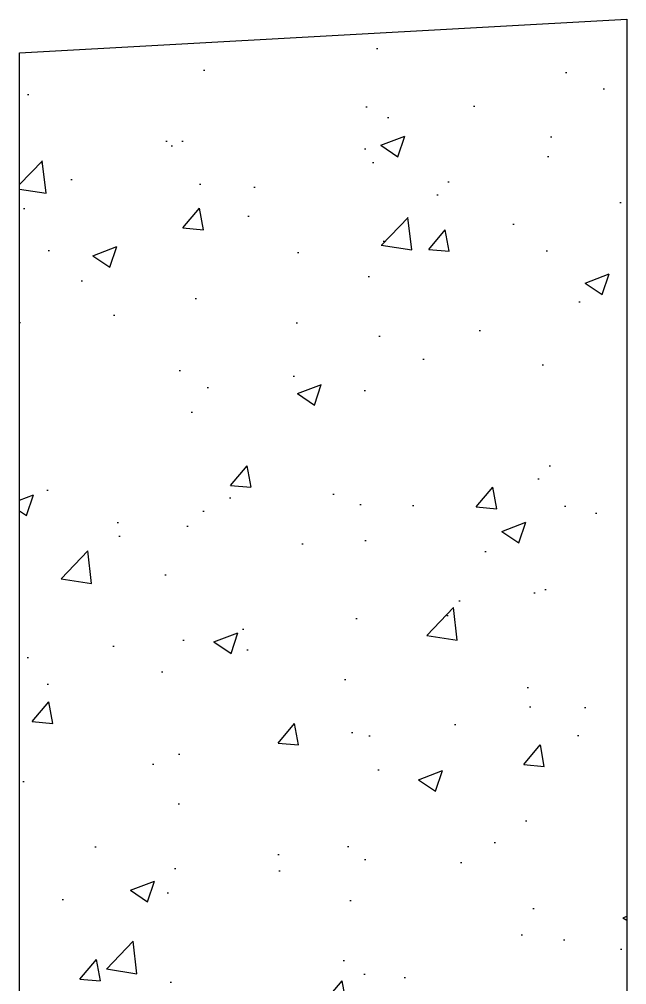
# Model space of a CAD drawing. Extents: x -5.3 to 5.7, y -1.2 to 8.2.
# Drawn here: x -2.417 to -1.3, y 6.467 to 8.243 of the extents above; entities that cross this region are included whole.
import ezdxf

# ---------------------------------------------------------------- set-up
doc = ezdxf.new("R2010")
doc.units = 0
doc.header["$LTSCALE"] = 0.5
doc.header["$MEASUREMENT"] = 0
doc.layers.add('Ceiling', color=42, linetype='CONTINUOUS')

msp = doc.modelspace()

# ---------------------------------------------------------------- hatches: boundary and pattern name
at = {"layer": 'Ceiling', "ltscale": 0.5, "transparency": 16777216}
h = msp.add_hatch(dxfattribs=at)
h.set_pattern_fill('AR-CONC', color=256, scale=0.063)
h.set_pattern_definition([(50, (2.4456, -9e-05), (0.451874, -0.039534), [0.04725, -0.51975]), (355, (2.4456, -9e-05), (-0.087413, 0.47388), [0.0378, -0.4158]), (100.4514, (2.48327, -0.0034), (0.36446, 0.434347), [0.040156, -0.44172]), (46.184, (2.4456, 0.1259), (0.672362, -0.104277), [0.070875, -0.779625]), (96.636, (2.50165, 0.1172), (0.588837, 0.613695), [0.060235, -0.66258]), (351.184, (2.4456, 0.1259), (0.588837, 0.613695), [0.0567, -0.6237]), (21, (2.5086, 0.0944), (0.376051, -0.25365), [0.04725, -0.51975]), (326, (2.5086, 0.0944), (0.153289, 0.456845), [0.0378, -0.4158]), (71.4514, (2.53995, 0.07327), (0.52934, 0.203195), [0.040156, -0.44172]), (37.5, (2.44562, -9e-05), (0.0076607, 0.209723), [0, -0.41076, 0, -0.4221, 0, -0.417375]), (7.5, (2.44562, -9e-05), (0.165734, 0.2484794), [0, -0.24066, 0, -0.40131, 0, -0.159075]), (327.5, (2.30513, -9e-05), (0.336308, -0.0142096), [0, -0.1575, 0, -0.4914, 0, -0.65205]), (317.5, (2.24213, -9e-05), (0.367407, 0.063066), [0, -0.20475, 0, -0.32634, 0, -0.46305])])
h.paths.add_polyline_path([(-1.2999, 8.2428), (-1.2999, -1.1325), (-2.4167, -1.1945), (-2.4167, 8.1809)])

# ---------------------------------------------------------------- linework, layer by layer
at = {"layer": 'Ceiling', "transparency": 16777216}
msp.add_lwpolyline([(-1.2999, 8.2428), (-1.2999, -1.1325), (-2.4167, -1.1945), (-2.4167, 8.1809)], close=True, dxfattribs=at)

doc.saveas('drawing.dxf')
